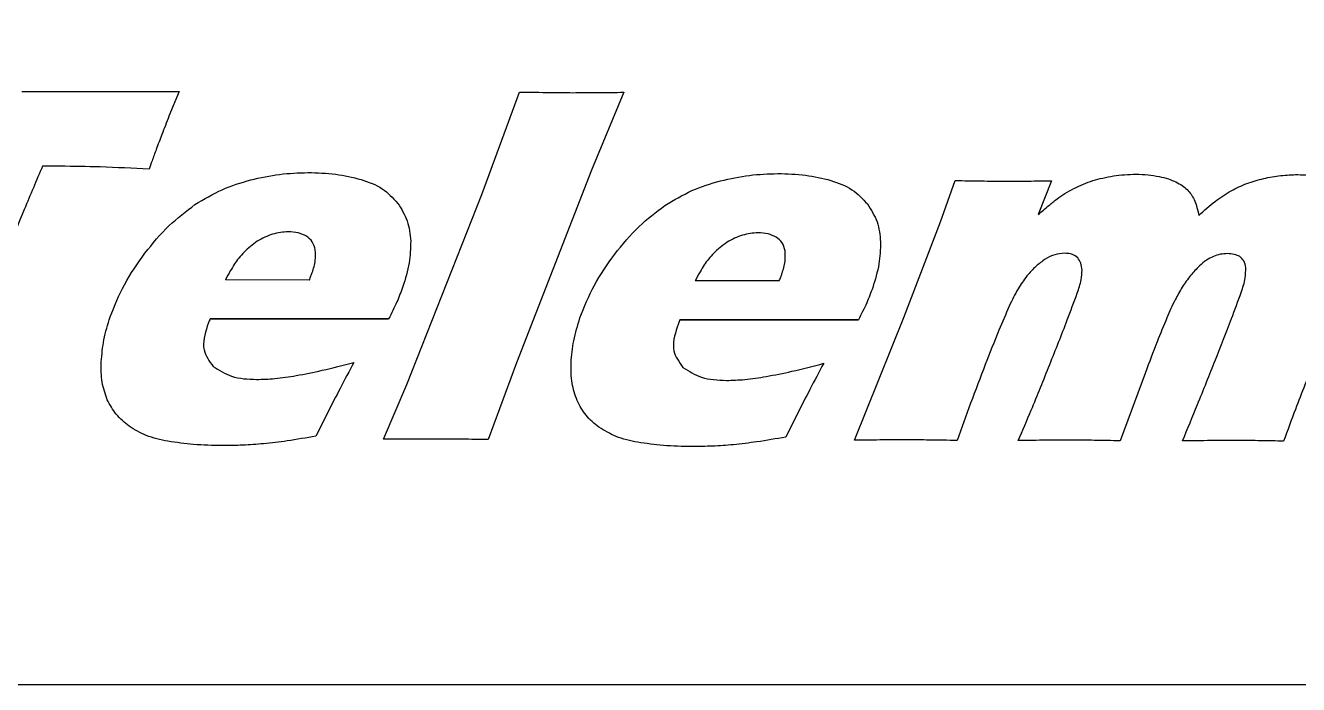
# Model space of a CAD drawing. Header units: millimetres. Extents: x 5 to 293, y 5 to 302.
# Drawn here: x 129.04 to 154.69, y 11.9 to 25.18 of the extents above; entities that cross this region are included whole.
import ezdxf

# ---------------------------------------------------------------- set-up
doc = ezdxf.new("R2010")
doc.units = ezdxf.units.MM
doc.layers.get('0').update_dxf_attribs({"linetype": 'CONTINUOUS'})

msp = doc.modelspace()

# ---------------------------------------------------------------- linework, layer by layer
for p, q in [((128.966, 23.847), (130.234, 23.85)), ((130.234, 23.85), (131.465, 23.847)), ((131.465, 23.847), (132.133, 23.851)), ((132.133, 23.851), (131.93, 23.349)), ((138.233, 21.775), (138.994, 23.837)), ((141.099, 23.833), (140.444, 22.26)), ((129.741, 22.343), (129.382, 22.344)), ((140.444, 22.26), (138.93, 18.386)), ((147.478, 21.225), (147.772, 22.055)), ((149.716, 22.051), (149.448, 21.369)), ((136.723, 17.945), (138.233, 21.775)), ((146.735, 19.293), (147.478, 21.225)), ((134.761, 20.051), (133.068, 20.054)), ((144.227, 20.031), (142.535, 20.035)), ((145.747, 16.823), (146.735, 19.293)), ((138.93, 18.386), (138.36, 16.838)), ((151.605, 18.185), (151.094, 16.812)), ((136.255, 16.843), (136.723, 17.945)), ((137.371, 16.845), (136.255, 16.843))]:
    msp.add_line(p, q)
msp.add_lwpolyline([(112.919, 22.88, 1.046586), (112.419, 11.903), (188.419, 11.903, 1.046586), (187.919, 22.88), (187.919, 62.522, 1.046586), (188.419, 73.499), (112.419, 73.499, 1.046586), (112.919, 62.522)], format="xyb", close=True)
for points in [[(136.356, 19.268), (132.759, 19.27)], [(145.822, 19.249), (142.226, 19.251)]]:
    msp.add_lwpolyline(points, close=True)
for points, knots in [([(138.994, 23.837), (139.201, 23.834), (139.558, 23.828), (139.914, 23.825), (140.064, 23.824)], [0, 0, 0, 0, 0.0622523, 0.1069605, 0.1069605, 0.1069605, 0.1069605]), ([(140.064, 23.824), (140.228, 23.825), (140.573, 23.825), (140.918, 23.83), (141.099, 23.833)], [0, 0, 0, 0, 0.0492513, 0.1035637, 0.1035637, 0.1035637, 0.1035637]), ([(131.93, 23.349), (131.882, 23.226), (131.795, 23.004), (131.711, 22.781), (131.674, 22.681)], [0, 0, 0, 0, 0.03956476, 0.07152237, 0.07152237, 0.07152237, 0.07152237]), ([(131.674, 22.681), (131.645, 22.604), (131.596, 22.472), (131.549, 22.339), (131.53, 22.283)], [0, 0, 0, 0, 0.02466994, 0.04237072, 0.04237072, 0.04237072, 0.04237072]), ([(129.382, 22.344), (129.259, 22.054), (129.023, 21.499), (128.798, 20.939), (128.691, 20.671)], [0, 0, 0, 0, 0.0944629, 0.1809532, 0.1809532, 0.1809532, 0.1809532]), ([(131.53, 22.283), (131.201, 22.3), (130.605, 22.331), (130.008, 22.339), (129.741, 22.343)], [0, 0, 0, 0, 0.0986885, 0.1790455, 0.1790455, 0.1790455, 0.1790455]), ([(132.455, 21.569), (132.634, 21.677), (132.987, 21.892), (133.383, 22.01), (133.578, 22.069)], [0, 0, 0, 0, 0.0624928, 0.123361, 0.123361, 0.123361, 0.123361]), ([(132.455, 21.569), (132.634, 21.677), (132.987, 21.892), (133.383, 22.01), (133.578, 22.069)], [0, 0, 0, 0, 0.0624928, 0.123361, 0.123361, 0.123361, 0.123361]), ([(133.578, 22.069), (133.771, 22.112), (134.151, 22.196), (134.54, 22.209), (134.731, 22.215)], [0, 0, 0, 0, 0.0593293, 0.1164815, 0.1164815, 0.1164815, 0.1164815]), ([(133.578, 22.069), (133.771, 22.112), (134.151, 22.196), (134.54, 22.209), (134.731, 22.215)], [0, 0, 0, 0, 0.0593293, 0.1164815, 0.1164815, 0.1164815, 0.1164815]), ([(134.731, 22.215), (134.919, 22.21), (135.28, 22.2), (135.631, 22.117), (135.8, 22.077)], [0, 0, 0, 0, 0.0560646, 0.1080354, 0.1080354, 0.1080354, 0.1080354]), ([(134.731, 22.215), (134.919, 22.21), (135.28, 22.2), (135.631, 22.117), (135.8, 22.077)], [0, 0, 0, 0, 0.0560646, 0.1080354, 0.1080354, 0.1080354, 0.1080354]), ([(135.8, 22.077), (135.95, 22.026), (136.236, 21.928), (136.44, 21.706), (136.538, 21.601)], [0, 0, 0, 0, 0.04659811, 0.08903217, 0.08903217, 0.08903217, 0.08903217]), ([(135.8, 22.077), (135.95, 22.026), (136.236, 21.928), (136.44, 21.706), (136.538, 21.601)], [0, 0, 0, 0, 0.04659811, 0.08903217, 0.08903217, 0.08903217, 0.08903217]), ([(143.045, 22.049), (143.238, 22.092), (143.618, 22.176), (144.007, 22.189), (144.198, 22.195)], [0, 0, 0, 0, 0.0593297, 0.1164817, 0.1164817, 0.1164817, 0.1164817]), ([(143.045, 22.049), (143.238, 22.092), (143.618, 22.176), (144.007, 22.189), (144.198, 22.195)], [0, 0, 0, 0, 0.0593297, 0.1164817, 0.1164817, 0.1164817, 0.1164817]), ([(144.198, 22.195), (144.385, 22.19), (144.746, 22.18), (145.098, 22.097), (145.267, 22.057)], [0, 0, 0, 0, 0.0560644, 0.1080351, 0.1080351, 0.1080351, 0.1080351]), ([(144.198, 22.195), (144.385, 22.19), (144.746, 22.18), (145.098, 22.097), (145.267, 22.057)], [0, 0, 0, 0, 0.0560644, 0.1080351, 0.1080351, 0.1080351, 0.1080351]), ([(150.548, 22.052), (150.614, 22.07), (150.75, 22.109), (150.889, 22.133), (150.96, 22.146)], [0, 0, 0, 0, 0.02045834, 0.04227142, 0.04227142, 0.04227142, 0.04227142]), ([(150.96, 22.146), (151.035, 22.156), (151.185, 22.177), (151.337, 22.179), (151.413, 22.181)], [0, 0, 0, 0, 0.02260989, 0.04549493, 0.04549493, 0.04549493, 0.04549493]), ([(151.413, 22.181), (151.496, 22.179), (151.653, 22.176), (151.808, 22.149), (151.881, 22.136)], [0, 0, 0, 0, 0.02478135, 0.04698881, 0.04698881, 0.04698881, 0.04698881]), ([(151.881, 22.136), (151.944, 22.122), (152.061, 22.095), (152.172, 22.047), (152.222, 22.025)], [0, 0, 0, 0, 0.01947018, 0.03599741, 0.03599741, 0.03599741, 0.03599741]), ([(153.332, 21.849), (153.437, 21.901), (153.647, 22.006), (153.875, 22.066), (153.989, 22.096)], [0, 0, 0, 0, 0.03506656, 0.0703535, 0.0703535, 0.0703535, 0.0703535]), ([(153.989, 22.096), (154.103, 22.119), (154.33, 22.164), (154.561, 22.171), (154.675, 22.174)], [0, 0, 0, 0, 0.03503607, 0.06916637, 0.06916637, 0.06916637, 0.06916637]), ([(154.675, 22.174), (154.817, 22.169), (155.088, 22.161), (155.348, 22.082), (155.472, 22.044)], [0, 0, 0, 0, 0.04236632, 0.08108259, 0.08108259, 0.08108259, 0.08108259]), ([(141.922, 21.549), (142.101, 21.658), (142.454, 21.872), (142.849, 21.991), (143.045, 22.049)], [0, 0, 0, 0, 0.0624928, 0.123361, 0.123361, 0.123361, 0.123361]), ([(141.922, 21.549), (142.101, 21.658), (142.454, 21.872), (142.849, 21.991), (143.045, 22.049)], [0, 0, 0, 0, 0.0624928, 0.123361, 0.123361, 0.123361, 0.123361]), ([(145.267, 22.057), (145.416, 22.006), (145.702, 21.908), (145.907, 21.687), (146.005, 21.582)], [0, 0, 0, 0, 0.04659811, 0.08903217, 0.08903217, 0.08903217, 0.08903217]), ([(145.267, 22.057), (145.416, 22.006), (145.702, 21.908), (145.907, 21.687), (146.005, 21.582)], [0, 0, 0, 0, 0.04659811, 0.08903217, 0.08903217, 0.08903217, 0.08903217]), ([(147.772, 22.055), (147.948, 22.051), (148.279, 22.045), (148.61, 22.043), (148.764, 22.043)], [0, 0, 0, 0, 0.05283248, 0.09916507, 0.09916507, 0.09916507, 0.09916507]), ([(148.764, 22.043), (148.925, 22.043), (149.242, 22.043), (149.56, 22.048), (149.716, 22.051)], [0, 0, 0, 0, 0.04817983, 0.09525543, 0.09525543, 0.09525543, 0.09525543]), ([(149.825, 21.684), (149.877, 21.721), (149.987, 21.798), (150.104, 21.861), (150.166, 21.893)], [0, 0, 0, 0, 0.01920571, 0.04006543, 0.04006543, 0.04006543, 0.04006543]), ([(150.166, 21.893), (150.229, 21.925), (150.353, 21.986), (150.484, 22.03), (150.548, 22.052)], [0, 0, 0, 0, 0.02119633, 0.04143563, 0.04143563, 0.04143563, 0.04143563]), ([(152.222, 22.025), (152.265, 22.003), (152.346, 21.96), (152.414, 21.9), (152.447, 21.871)], [0, 0, 0, 0, 0.0143544, 0.02731305, 0.02731305, 0.02731305, 0.02731305]), ([(152.447, 21.871), (152.474, 21.841), (152.53, 21.781), (152.568, 21.709), (152.587, 21.673)], [0, 0, 0, 0, 0.01221719, 0.02432915, 0.02432915, 0.02432915, 0.02432915]), ([(152.685, 21.352), (152.792, 21.453), (152.992, 21.639), (153.224, 21.782), (153.332, 21.849)], [0, 0, 0, 0, 0.04383609, 0.08171059, 0.08171059, 0.08171059, 0.08171059]), ([(131.445, 20.59), (131.601, 20.784), (131.897, 21.152), (132.276, 21.435), (132.455, 21.569)], [0, 0, 0, 0, 0.0743024, 0.1411517, 0.1411517, 0.1411517, 0.1411517]), ([(131.445, 20.59), (131.601, 20.784), (131.897, 21.152), (132.276, 21.435), (132.455, 21.569)], [0, 0, 0, 0, 0.0743024, 0.1411517, 0.1411517, 0.1411517, 0.1411517]), ([(136.538, 21.601), (136.612, 21.484), (136.762, 21.25), (136.789, 20.974), (136.802, 20.836)], [0, 0, 0, 0, 0.04089759, 0.0819253, 0.0819253, 0.0819253, 0.0819253]), ([(136.538, 21.601), (136.612, 21.484), (136.762, 21.25), (136.789, 20.974), (136.802, 20.836)], [0, 0, 0, 0, 0.04089759, 0.0819253, 0.0819253, 0.0819253, 0.0819253]), ([(140.912, 20.57), (141.068, 20.764), (141.364, 21.133), (141.742, 21.416), (141.922, 21.549)], [0, 0, 0, 0, 0.0743025, 0.1411517, 0.1411517, 0.1411517, 0.1411517]), ([(140.912, 20.57), (141.068, 20.764), (141.364, 21.133), (141.742, 21.416), (141.922, 21.549)], [0, 0, 0, 0, 0.0743025, 0.1411517, 0.1411517, 0.1411517, 0.1411517]), ([(146.005, 21.582), (146.079, 21.465), (146.228, 21.231), (146.255, 20.955), (146.269, 20.817)], [0, 0, 0, 0, 0.0408977, 0.08192537, 0.08192537, 0.08192537, 0.08192537]), ([(146.005, 21.582), (146.079, 21.465), (146.228, 21.231), (146.255, 20.955), (146.269, 20.817)], [0, 0, 0, 0, 0.0408977, 0.08192537, 0.08192537, 0.08192537, 0.08192537]), ([(149.448, 21.369), (149.517, 21.431), (149.639, 21.539), (149.768, 21.64), (149.825, 21.684)], [0, 0, 0, 0, 0.02763311, 0.04911782, 0.04911782, 0.04911782, 0.04911782]), ([(152.587, 21.673), (152.605, 21.628), (152.646, 21.524), (152.671, 21.415), (152.685, 21.352)], [0, 0, 0, 0, 0.01444888, 0.03358576, 0.03358576, 0.03358576, 0.03358576]), ([(133.711, 20.83), (133.663, 20.797), (133.568, 20.732), (133.485, 20.652), (133.444, 20.612)], [0, 0, 0, 0, 0.01734821, 0.03447383, 0.03447383, 0.03447383, 0.03447383]), ([(134.019, 20.973), (133.966, 20.954), (133.858, 20.918), (133.76, 20.859), (133.711, 20.83)], [0, 0, 0, 0, 0.01681957, 0.03404368, 0.03404368, 0.03404368, 0.03404368]), ([(134.333, 21.021), (134.281, 21.019), (134.174, 21.014), (134.072, 20.987), (134.019, 20.973)], [0, 0, 0, 0, 0.0155905, 0.03186537, 0.03186537, 0.03186537, 0.03186537]), ([(134.701, 20.933), (134.646, 20.958), (134.53, 21.013), (134.402, 21.018), (134.333, 21.021)], [0, 0, 0, 0, 0.01780261, 0.03814012, 0.03814012, 0.03814012, 0.03814012]), ([(134.878, 20.656), (134.864, 20.714), (134.837, 20.827), (134.745, 20.898), (134.701, 20.933)], [0, 0, 0, 0, 0.01745991, 0.03378969, 0.03378969, 0.03378969, 0.03378969]), ([(136.802, 20.836), (136.797, 20.688), (136.786, 20.375), (136.694, 20.076), (136.645, 19.919)], [0, 0, 0, 0, 0.04435391, 0.09347127, 0.09347127, 0.09347127, 0.09347127]), ([(136.802, 20.836), (136.797, 20.688), (136.786, 20.375), (136.694, 20.076), (136.645, 19.919)], [0, 0, 0, 0, 0.04435391, 0.09347127, 0.09347127, 0.09347127, 0.09347127]), ([(143.178, 20.81), (143.13, 20.778), (143.034, 20.713), (142.952, 20.633), (142.911, 20.593)], [0, 0, 0, 0, 0.01734811, 0.03447364, 0.03447364, 0.03447364, 0.03447364]), ([(143.486, 20.953), (143.432, 20.935), (143.325, 20.898), (143.227, 20.84), (143.178, 20.81)], [0, 0, 0, 0, 0.01681957, 0.03404368, 0.03404368, 0.03404368, 0.03404368]), ([(143.8, 21.001), (143.748, 20.999), (143.641, 20.995), (143.538, 20.967), (143.486, 20.953)], [0, 0, 0, 0, 0.01559062, 0.03186549, 0.03186549, 0.03186549, 0.03186549]), ([(144.167, 20.913), (144.113, 20.939), (143.997, 20.994), (143.868, 20.999), (143.8, 21.001)], [0, 0, 0, 0, 0.01780239, 0.03814002, 0.03814002, 0.03814002, 0.03814002]), ([(144.344, 20.636), (144.33, 20.695), (144.303, 20.808), (144.212, 20.879), (144.167, 20.913)], [0, 0, 0, 0, 0.01745991, 0.03378986, 0.03378986, 0.03378986, 0.03378986]), ([(146.269, 20.817), (146.264, 20.668), (146.253, 20.356), (146.16, 20.056), (146.112, 19.899)], [0, 0, 0, 0, 0.04435393, 0.09347123, 0.09347123, 0.09347123, 0.09347123]), ([(146.269, 20.817), (146.264, 20.668), (146.253, 20.356), (146.16, 20.056), (146.112, 19.899)], [0, 0, 0, 0, 0.04435393, 0.09347123, 0.09347123, 0.09347123, 0.09347123]), ([(130.745, 19.308), (130.833, 19.528), (131.014, 19.984), (131.298, 20.383), (131.445, 20.59)], [0, 0, 0, 0, 0.0708918, 0.1465505, 0.1465505, 0.1465505, 0.1465505]), ([(130.745, 19.308), (130.833, 19.528), (131.014, 19.984), (131.298, 20.383), (131.445, 20.59)], [0, 0, 0, 0, 0.0708918, 0.1465505, 0.1465505, 0.1465505, 0.1465505]), ([(133.444, 20.612), (133.407, 20.573), (133.337, 20.498), (133.278, 20.414), (133.25, 20.374)], [0, 0, 0, 0, 0.01621982, 0.03076691, 0.03076691, 0.03076691, 0.03076691]), ([(134.817, 20.199), (134.842, 20.281), (134.89, 20.43), (134.881, 20.585), (134.878, 20.656)], [0, 0, 0, 0, 0.02546943, 0.04636683, 0.04636683, 0.04636683, 0.04636683]), ([(140.212, 19.288), (140.299, 19.509), (140.48, 19.965), (140.765, 20.364), (140.912, 20.57)], [0, 0, 0, 0, 0.0708918, 0.1465505, 0.1465505, 0.1465505, 0.1465505]), ([(140.212, 19.288), (140.299, 19.509), (140.48, 19.965), (140.765, 20.364), (140.912, 20.57)], [0, 0, 0, 0, 0.0708918, 0.1465505, 0.1465505, 0.1465505, 0.1465505]), ([(142.911, 20.593), (142.874, 20.554), (142.803, 20.479), (142.744, 20.395), (142.716, 20.355)], [0, 0, 0, 0, 0.01622014, 0.03076709, 0.03076709, 0.03076709, 0.03076709]), ([(144.283, 20.18), (144.309, 20.262), (144.356, 20.411), (144.348, 20.566), (144.344, 20.636)], [0, 0, 0, 0, 0.02546943, 0.04636683, 0.04636683, 0.04636683, 0.04636683]), ([(149.978, 20.589), (149.911, 20.583), (149.773, 20.573), (149.651, 20.506), (149.589, 20.472)], [0, 0, 0, 0, 0.01993883, 0.04104117, 0.04104117, 0.04104117, 0.04104117]), ([(150.241, 20.496), (150.208, 20.523), (150.131, 20.584), (150.033, 20.587), (149.978, 20.589)], [0, 0, 0, 0, 0.01260364, 0.02858943, 0.02858943, 0.02858943, 0.02858943]), ([(152.976, 20.526), (152.927, 20.501), (152.825, 20.451), (152.74, 20.375), (152.695, 20.335)], [0, 0, 0, 0, 0.016277, 0.03411196, 0.03411196, 0.03411196, 0.03411196]), ([(153.263, 20.582), (153.213, 20.58), (153.114, 20.576), (153.022, 20.542), (152.976, 20.526)], [0, 0, 0, 0, 0.01494158, 0.02937495, 0.02937495, 0.02937495, 0.02937495]), ([(153.507, 20.522), (153.471, 20.539), (153.394, 20.576), (153.308, 20.58), (153.263, 20.582)], [0, 0, 0, 0, 0.01200263, 0.02539148, 0.02539148, 0.02539148, 0.02539148]), ([(133.25, 20.374), (133.222, 20.329), (133.157, 20.224), (133.1, 20.115), (133.068, 20.054)], [0, 0, 0, 0, 0.01607503, 0.03680618, 0.03680618, 0.03680618, 0.03680618]), ([(142.716, 20.355), (142.688, 20.309), (142.624, 20.205), (142.567, 20.096), (142.535, 20.035)], [0, 0, 0, 0, 0.01607497, 0.03680618, 0.03680618, 0.03680618, 0.03680618]), ([(149.589, 20.472), (149.525, 20.426), (149.387, 20.329), (149.278, 20.202), (149.219, 20.134)], [0, 0, 0, 0, 0.02354601, 0.05022807, 0.05022807, 0.05022807, 0.05022807]), ([(150.329, 20.25), (150.324, 20.297), (150.315, 20.387), (150.265, 20.461), (150.241, 20.496)], [0, 0, 0, 0, 0.01410053, 0.02650095, 0.02650095, 0.02650095, 0.02650095]), ([(152.695, 20.335), (152.634, 20.273), (152.505, 20.141), (152.402, 19.987), (152.348, 19.907)], [0, 0, 0, 0, 0.02617015, 0.05523955, 0.05523955, 0.05523955, 0.05523955]), ([(153.629, 20.298), (153.62, 20.347), (153.605, 20.436), (153.538, 20.495), (153.507, 20.522)], [0, 0, 0, 0, 0.01437375, 0.02615153, 0.02615153, 0.02615153, 0.02615153]), ([(153.536, 19.802), (153.569, 19.898), (153.624, 20.059), (153.627, 20.229), (153.629, 20.298)], [0, 0, 0, 0, 0.03010392, 0.05072956, 0.05072956, 0.05072956, 0.05072956]), ([(134.761, 20.051), (134.771, 20.078), (134.791, 20.127), (134.809, 20.177), (134.817, 20.199)], [0, 0, 0, 0, 0.00866259, 0.0158816, 0.0158816, 0.0158816, 0.0158816]), ([(144.227, 20.031), (144.238, 20.058), (144.258, 20.107), (144.275, 20.157), (144.283, 20.18)], [0, 0, 0, 0, 0.00866251, 0.0158816, 0.0158816, 0.0158816, 0.0158816]), ([(149.219, 20.134), (149.157, 20.048), (149.018, 19.858), (148.918, 19.644), (148.863, 19.527)], [0, 0, 0, 0, 0.03173764, 0.07053107, 0.07053107, 0.07053107, 0.07053107]), ([(150.233, 19.788), (150.263, 19.877), (150.314, 20.027), (150.325, 20.185), (150.329, 20.25)], [0, 0, 0, 0, 0.02797825, 0.0473047, 0.0473047, 0.0473047, 0.0473047]), ([(136.645, 19.919), (136.606, 19.815), (136.522, 19.592), (136.414, 19.381), (136.356, 19.268)], [0, 0, 0, 0, 0.03320685, 0.07126376, 0.07126376, 0.07126376, 0.07126376]), ([(136.645, 19.919), (136.606, 19.815), (136.522, 19.592), (136.414, 19.381), (136.356, 19.268)], [0, 0, 0, 0, 0.03320685, 0.07126376, 0.07126376, 0.07126376, 0.07126376]), ([(146.112, 19.899), (146.073, 19.796), (145.989, 19.573), (145.88, 19.361), (145.822, 19.249)], [0, 0, 0, 0, 0.03320685, 0.07126376, 0.07126376, 0.07126376, 0.07126376]), ([(146.112, 19.899), (146.073, 19.796), (145.989, 19.573), (145.88, 19.361), (145.822, 19.249)], [0, 0, 0, 0, 0.03320685, 0.07126376, 0.07126376, 0.07126376, 0.07126376]), ([(149.678, 18.348), (149.798, 18.647), (149.989, 19.124), (150.166, 19.607), (150.233, 19.788)], [0, 0, 0, 0, 0.0965255, 0.1543222, 0.1543222, 0.1543222, 0.1543222]), ([(152.348, 19.907), (152.299, 19.823), (152.184, 19.624), (152.092, 19.414), (152.04, 19.292)], [0, 0, 0, 0, 0.02914083, 0.06879011, 0.06879011, 0.06879011, 0.06879011]), ([(153.016, 18.441), (153.126, 18.718), (153.306, 19.169), (153.472, 19.625), (153.536, 19.802)], [0, 0, 0, 0, 0.089206, 0.1456474, 0.1456474, 0.1456474, 0.1456474]), ([(148.863, 19.527), (148.792, 19.364), (148.623, 18.974), (148.469, 18.577), (148.379, 18.346)], [0, 0, 0, 0, 0.0531452, 0.1276369, 0.1276369, 0.1276369, 0.1276369]), ([(130.566, 18.401), (130.579, 18.551), (130.606, 18.86), (130.698, 19.156), (130.745, 19.308)], [0, 0, 0, 0, 0.04502351, 0.09263929, 0.09263929, 0.09263929, 0.09263929]), ([(130.566, 18.401), (130.579, 18.551), (130.606, 18.86), (130.698, 19.156), (130.745, 19.308)], [0, 0, 0, 0, 0.04502351, 0.09263929, 0.09263929, 0.09263929, 0.09263929]), ([(132.759, 19.27), (132.749, 19.244), (132.729, 19.195), (132.712, 19.146), (132.703, 19.122)], [0, 0, 0, 0, 0.00835294, 0.01581323, 0.01581323, 0.01581323, 0.01581323]), ([(132.759, 19.27), (132.749, 19.244), (132.729, 19.195), (132.712, 19.146), (132.703, 19.122)], [0, 0, 0, 0, 0.00835294, 0.01581323, 0.01581323, 0.01581323, 0.01581323]), ([(140.032, 18.382), (140.045, 18.532), (140.072, 18.84), (140.164, 19.136), (140.212, 19.288)], [0, 0, 0, 0, 0.04502351, 0.09263929, 0.09263929, 0.09263929, 0.09263929]), ([(140.032, 18.382), (140.045, 18.532), (140.072, 18.84), (140.164, 19.136), (140.212, 19.288)], [0, 0, 0, 0, 0.04502351, 0.09263929, 0.09263929, 0.09263929, 0.09263929]), ([(142.226, 19.251), (142.215, 19.225), (142.196, 19.176), (142.178, 19.126), (142.17, 19.103)], [0, 0, 0, 0, 0.00835298, 0.01581335, 0.01581335, 0.01581335, 0.01581335]), ([(142.226, 19.251), (142.215, 19.225), (142.196, 19.176), (142.178, 19.126), (142.17, 19.103)], [0, 0, 0, 0, 0.00835298, 0.01581335, 0.01581335, 0.01581335, 0.01581335]), ([(152.04, 19.292), (151.973, 19.13), (151.821, 18.764), (151.682, 18.393), (151.605, 18.185)], [0, 0, 0, 0, 0.0525735, 0.1189369, 0.1189369, 0.1189369, 0.1189369]), ([(132.703, 19.122), (132.654, 18.958), (132.566, 18.663), (132.743, 18.418), (132.821, 18.31)], [0, 0, 0, 0, 0.04830102, 0.08631395, 0.08631395, 0.08631395, 0.08631395]), ([(132.703, 19.122), (132.654, 18.958), (132.566, 18.663), (132.743, 18.418), (132.821, 18.31)], [0, 0, 0, 0, 0.04830102, 0.08631395, 0.08631395, 0.08631395, 0.08631395]), ([(142.17, 19.103), (142.121, 18.938), (142.033, 18.644), (142.209, 18.399), (142.287, 18.291)], [0, 0, 0, 0, 0.04830104, 0.08631408, 0.08631408, 0.08631408, 0.08631408]), ([(142.17, 19.103), (142.121, 18.938), (142.033, 18.644), (142.209, 18.399), (142.287, 18.291)], [0, 0, 0, 0, 0.04830104, 0.08631408, 0.08631408, 0.08631408, 0.08631408]), ([(130.688, 17.64), (130.647, 17.756), (130.561, 18.002), (130.564, 18.263), (130.566, 18.401)], [0, 0, 0, 0, 0.03648963, 0.07759496, 0.07759496, 0.07759496, 0.07759496]), ([(130.688, 17.64), (130.647, 17.756), (130.561, 18.002), (130.564, 18.263), (130.566, 18.401)], [0, 0, 0, 0, 0.03648963, 0.07759496, 0.07759496, 0.07759496, 0.07759496]), ([(132.821, 18.31), (132.941, 18.234), (133.207, 18.066), (133.523, 18.054), (133.696, 18.048)], [0, 0, 0, 0, 0.04202461, 0.09279539, 0.09279539, 0.09279539, 0.09279539]), ([(132.821, 18.31), (132.941, 18.234), (133.207, 18.066), (133.523, 18.054), (133.696, 18.048)], [0, 0, 0, 0, 0.04202461, 0.09279539, 0.09279539, 0.09279539, 0.09279539]), ([(134.495, 18.126), (134.669, 18.159), (135.059, 18.235), (135.443, 18.336), (135.656, 18.392)], [0, 0, 0, 0, 0.0531251, 0.1191853, 0.1191853, 0.1191853, 0.1191853]), ([(134.495, 18.126), (134.669, 18.159), (135.059, 18.235), (135.443, 18.336), (135.656, 18.392)], [0, 0, 0, 0, 0.0531251, 0.1191853, 0.1191853, 0.1191853, 0.1191853]), ([(135.656, 18.392), (135.563, 18.218), (135.302, 17.726), (135.052, 17.228), (134.891, 16.907)], [0, 0, 0, 0, 0.0593732, 0.1671015, 0.1671015, 0.1671015, 0.1671015]), ([(135.656, 18.392), (135.563, 18.218), (135.302, 17.726), (135.052, 17.228), (134.891, 16.907)], [0, 0, 0, 0, 0.0593732, 0.1671015, 0.1671015, 0.1671015, 0.1671015]), ([(140.154, 17.621), (140.114, 17.737), (140.028, 17.983), (140.031, 18.244), (140.032, 18.382)], [0, 0, 0, 0, 0.03648963, 0.07759496, 0.07759496, 0.07759496, 0.07759496]), ([(140.154, 17.621), (140.114, 17.737), (140.028, 17.983), (140.031, 18.244), (140.032, 18.382)], [0, 0, 0, 0, 0.03648963, 0.07759496, 0.07759496, 0.07759496, 0.07759496]), ([(142.287, 18.291), (142.408, 18.215), (142.674, 18.047), (142.99, 18.035), (143.162, 18.028)], [0, 0, 0, 0, 0.04202461, 0.09279551, 0.09279551, 0.09279551, 0.09279551]), ([(142.287, 18.291), (142.408, 18.215), (142.674, 18.047), (142.99, 18.035), (143.162, 18.028)], [0, 0, 0, 0, 0.04202461, 0.09279551, 0.09279551, 0.09279551, 0.09279551]), ([(143.961, 18.106), (144.135, 18.14), (144.525, 18.215), (144.91, 18.317), (145.123, 18.373)], [0, 0, 0, 0, 0.0531251, 0.1191851, 0.1191851, 0.1191851, 0.1191851]), ([(143.961, 18.106), (144.135, 18.14), (144.525, 18.215), (144.91, 18.317), (145.123, 18.373)], [0, 0, 0, 0, 0.0531251, 0.1191851, 0.1191851, 0.1191851, 0.1191851]), ([(145.123, 18.373), (145.03, 18.198), (144.768, 17.706), (144.519, 17.208), (144.358, 16.887)], [0, 0, 0, 0, 0.0593732, 0.1671015, 0.1671015, 0.1671015, 0.1671015]), ([(145.123, 18.373), (145.03, 18.198), (144.768, 17.706), (144.519, 17.208), (144.358, 16.887)], [0, 0, 0, 0, 0.0593732, 0.1671015, 0.1671015, 0.1671015, 0.1671015]), ([(148.379, 18.346), (148.28, 18.087), (148.085, 17.58), (147.901, 17.069), (147.811, 16.819)], [0, 0, 0, 0, 0.0833241, 0.1629534, 0.1629534, 0.1629534, 0.1629534]), ([(149.044, 16.816), (149.132, 17.02), (149.349, 17.528), (149.555, 18.041), (149.678, 18.348)], [0, 0, 0, 0, 0.0663938, 0.1657863, 0.1657863, 0.1657863, 0.1657863]), ([(152.352, 16.81), (152.454, 17.054), (152.679, 17.596), (152.897, 18.142), (153.016, 18.441)], [0, 0, 0, 0, 0.079359, 0.1762074, 0.1762074, 0.1762074, 0.1762074]), ([(155.012, 18.432), (154.883, 18.104), (154.67, 17.564), (154.469, 17.019), (154.391, 16.805)], [0, 0, 0, 0, 0.1059021, 0.1741659, 0.1741659, 0.1741659, 0.1741659]), ([(133.696, 18.048), (133.819, 18.052), (134.087, 18.06), (134.352, 18.103), (134.495, 18.126)], [0, 0, 0, 0, 0.03694649, 0.08034455, 0.08034455, 0.08034455, 0.08034455]), ([(133.696, 18.048), (133.819, 18.052), (134.087, 18.06), (134.352, 18.103), (134.495, 18.126)], [0, 0, 0, 0, 0.03694649, 0.08034455, 0.08034455, 0.08034455, 0.08034455]), ([(143.162, 18.028), (143.286, 18.032), (143.553, 18.041), (143.818, 18.083), (143.961, 18.106)], [0, 0, 0, 0, 0.03694637, 0.08034467, 0.08034467, 0.08034467, 0.08034467]), ([(143.162, 18.028), (143.286, 18.032), (143.553, 18.041), (143.818, 18.083), (143.961, 18.106)], [0, 0, 0, 0, 0.03694637, 0.08034467, 0.08034467, 0.08034467, 0.08034467]), ([(131.128, 17.104), (131.035, 17.18), (130.852, 17.329), (130.742, 17.537), (130.688, 17.64)], [0, 0, 0, 0, 0.03545448, 0.07000415, 0.07000415, 0.07000415, 0.07000415]), ([(131.128, 17.104), (131.035, 17.18), (130.852, 17.329), (130.742, 17.537), (130.688, 17.64)], [0, 0, 0, 0, 0.03545448, 0.07000415, 0.07000415, 0.07000415, 0.07000415]), ([(140.594, 17.085), (140.502, 17.16), (140.319, 17.309), (140.209, 17.518), (140.154, 17.621)], [0, 0, 0, 0, 0.03545431, 0.0700041, 0.0700041, 0.0700041, 0.0700041]), ([(140.594, 17.085), (140.502, 17.16), (140.319, 17.309), (140.209, 17.518), (140.154, 17.621)], [0, 0, 0, 0, 0.03545431, 0.0700041, 0.0700041, 0.0700041, 0.0700041]), ([(131.91, 16.803), (131.761, 16.834), (131.483, 16.891), (131.24, 17.037), (131.128, 17.104)], [0, 0, 0, 0, 0.04531274, 0.08434537, 0.08434537, 0.08434537, 0.08434537]), ([(131.91, 16.803), (131.761, 16.834), (131.483, 16.891), (131.24, 17.037), (131.128, 17.104)], [0, 0, 0, 0, 0.04531274, 0.08434537, 0.08434537, 0.08434537, 0.08434537]), ([(141.376, 16.783), (141.227, 16.814), (140.949, 16.872), (140.707, 17.017), (140.594, 17.085)], [0, 0, 0, 0, 0.04531308, 0.08434551, 0.08434551, 0.08434551, 0.08434551]), ([(141.376, 16.783), (141.227, 16.814), (140.949, 16.872), (140.707, 17.017), (140.594, 17.085)], [0, 0, 0, 0, 0.04531308, 0.08434551, 0.08434551, 0.08434551, 0.08434551]), ([(133.004, 16.716), (132.811, 16.719), (132.444, 16.725), (132.081, 16.778), (131.91, 16.803)], [0, 0, 0, 0, 0.0579092, 0.1098581, 0.1098581, 0.1098581, 0.1098581]), ([(133.004, 16.716), (132.811, 16.719), (132.444, 16.725), (132.081, 16.778), (131.91, 16.803)], [0, 0, 0, 0, 0.0579092, 0.1098581, 0.1098581, 0.1098581, 0.1098581]), ([(133.838, 16.753), (133.698, 16.742), (133.421, 16.72), (133.143, 16.717), (133.004, 16.716)], [0, 0, 0, 0, 0.04185127, 0.08347203, 0.08347203, 0.08347203, 0.08347203]), ([(133.838, 16.753), (133.698, 16.742), (133.421, 16.72), (133.143, 16.717), (133.004, 16.716)], [0, 0, 0, 0, 0.04185127, 0.08347203, 0.08347203, 0.08347203, 0.08347203]), ([(134.891, 16.907), (134.698, 16.872), (134.348, 16.809), (133.995, 16.77), (133.838, 16.753)], [0, 0, 0, 0, 0.0588982, 0.1064975, 0.1064975, 0.1064975, 0.1064975]), ([(134.891, 16.907), (134.698, 16.872), (134.348, 16.809), (133.995, 16.77), (133.838, 16.753)], [0, 0, 0, 0, 0.0588982, 0.1064975, 0.1064975, 0.1064975, 0.1064975]), ([(138.36, 16.838), (138.186, 16.84), (137.856, 16.844), (137.527, 16.845), (137.371, 16.845)], [0, 0, 0, 0, 0.0521109, 0.09891979, 0.09891979, 0.09891979, 0.09891979]), ([(142.47, 16.696), (142.277, 16.7), (141.911, 16.705), (141.548, 16.758), (141.376, 16.783)], [0, 0, 0, 0, 0.0579092, 0.109858, 0.109858, 0.109858, 0.109858]), ([(142.47, 16.696), (142.277, 16.7), (141.911, 16.705), (141.548, 16.758), (141.376, 16.783)], [0, 0, 0, 0, 0.0579092, 0.109858, 0.109858, 0.109858, 0.109858]), ([(143.304, 16.733), (143.165, 16.722), (142.888, 16.7), (142.609, 16.698), (142.47, 16.696)], [0, 0, 0, 0, 0.04185139, 0.08347203, 0.08347203, 0.08347203, 0.08347203]), ([(143.304, 16.733), (143.165, 16.722), (142.888, 16.7), (142.609, 16.698), (142.47, 16.696)], [0, 0, 0, 0, 0.04185139, 0.08347203, 0.08347203, 0.08347203, 0.08347203]), ([(144.358, 16.887), (144.164, 16.853), (143.815, 16.79), (143.462, 16.751), (143.304, 16.733)], [0, 0, 0, 0, 0.0588982, 0.1064975, 0.1064975, 0.1064975, 0.1064975]), ([(144.358, 16.887), (144.164, 16.853), (143.815, 16.79), (143.462, 16.751), (143.304, 16.733)], [0, 0, 0, 0, 0.0588982, 0.1064975, 0.1064975, 0.1064975, 0.1064975]), ([(146.808, 16.831), (146.648, 16.831), (146.295, 16.83), (145.941, 16.826), (145.747, 16.823)], [0, 0, 0, 0, 0.0478332, 0.1061116, 0.1061116, 0.1061116, 0.1061116]), ([(147.811, 16.819), (147.624, 16.822), (147.29, 16.828), (146.956, 16.83), (146.808, 16.831)], [0, 0, 0, 0, 0.0559528, 0.1002703, 0.1002703, 0.1002703, 0.1002703]), ([(150.108, 16.824), (149.945, 16.824), (149.59, 16.824), (149.235, 16.819), (149.044, 16.816)], [0, 0, 0, 0, 0.0491473, 0.1064161, 0.1064161, 0.1064161, 0.1064161]), ([(151.094, 16.812), (150.921, 16.815), (150.592, 16.822), (150.264, 16.824), (150.108, 16.824)], [0, 0, 0, 0, 0.05187486, 0.09854004, 0.09854004, 0.09854004, 0.09854004]), ([(153.483, 16.817), (153.299, 16.817), (152.922, 16.817), (152.545, 16.812), (152.352, 16.81)], [0, 0, 0, 0, 0.0551587, 0.1130586, 0.1130586, 0.1130586, 0.1130586]), ([(154.391, 16.805), (154.237, 16.809), (153.934, 16.815), (153.632, 16.817), (153.483, 16.817)], [0, 0, 0, 0, 0.04610203, 0.09083247, 0.09083247, 0.09083247, 0.09083247])]:
    msp.add_open_spline(points, degree=3, knots=knots)

doc.saveas('drawing.dxf')
